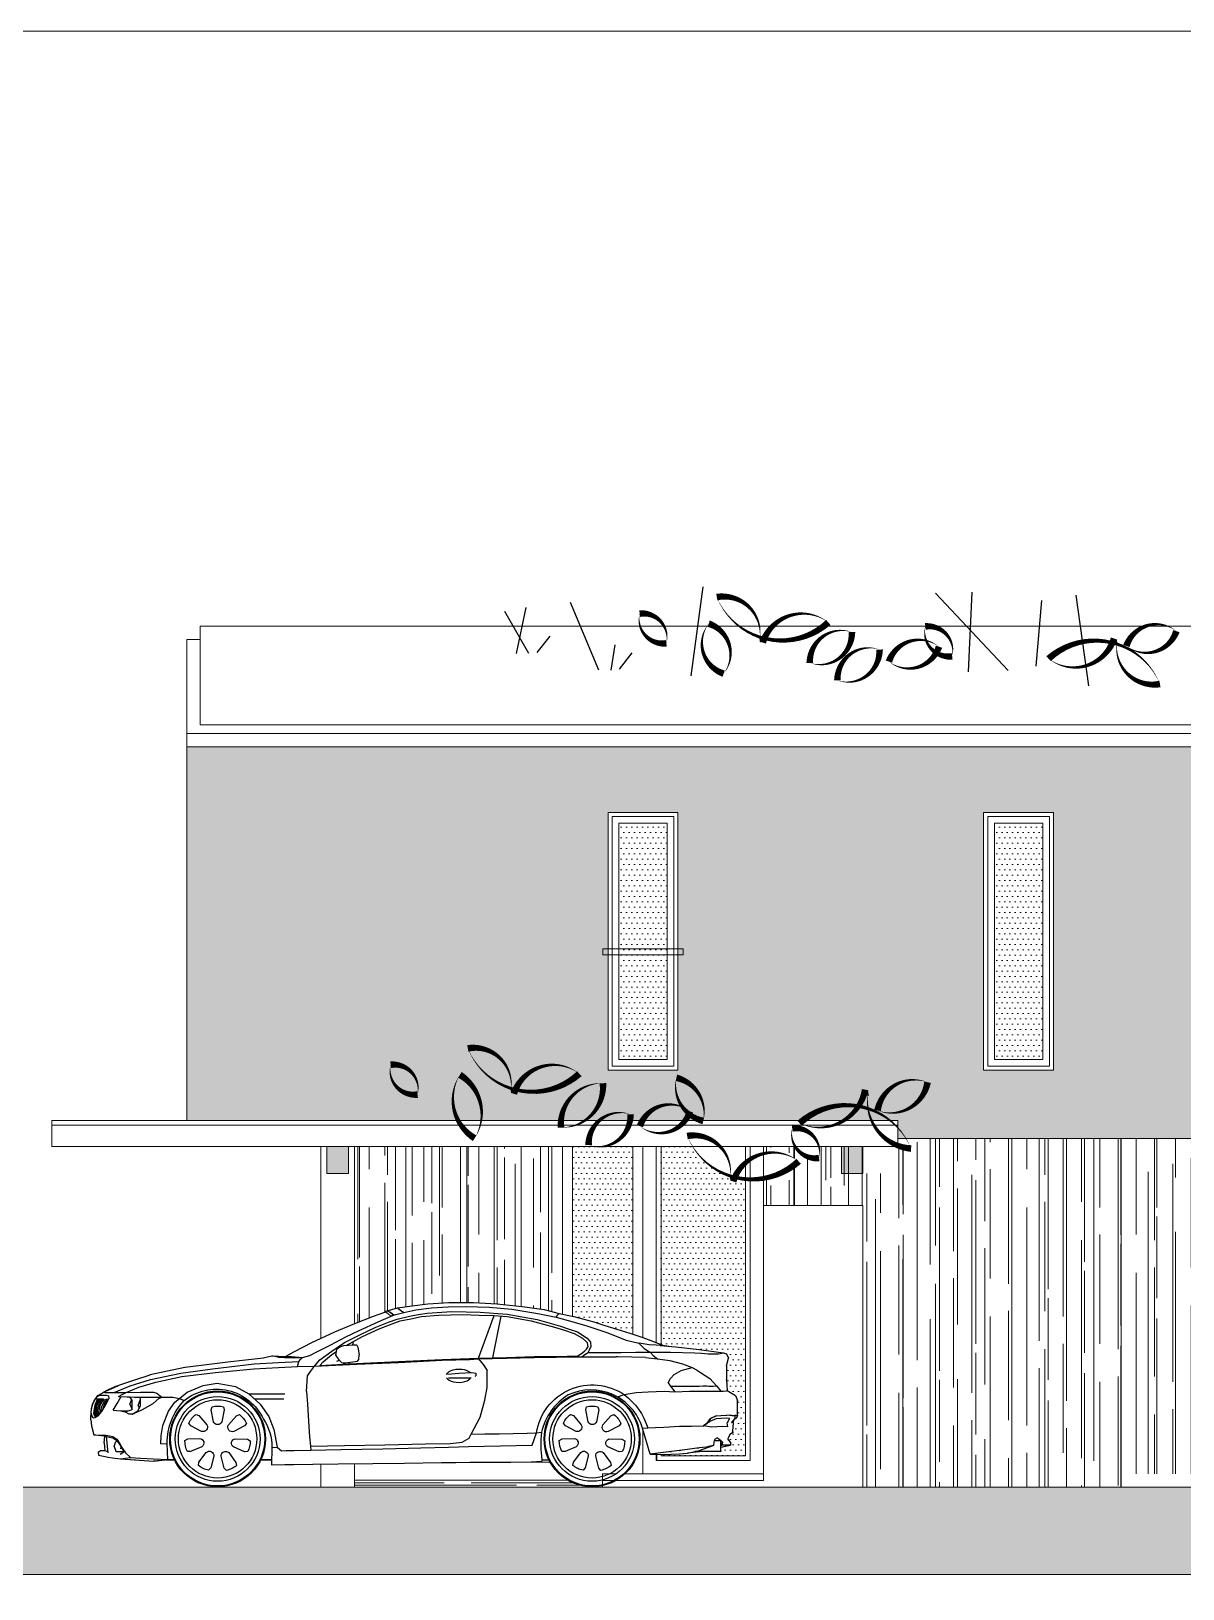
# Model space of a CAD drawing. Header units: metres. Extents: x -686 to 211, y -481 to 125.
# Drawn here: x -291.18 to -282.6, y -331.19 to -319.58 of the extents above; entities that cross this region are included whole.
import ezdxf

# ---------------------------------------------------------------- set-up
doc = ezdxf.new("R2010")
doc.units = ezdxf.units.M
doc.layers.add('FLOATINGWINDOWS', color=2, linetype='Continuous', plot=False)
for name, color, linetype in [('SRAFA', 251, 'Continuous'), ('SRAFY', 3, 'Continuous'), ('srafy sklo', 252, 'Continuous'), ('zariz.predmety', 203, 'Continuous'), ('ZDIVO', 1, 'Continuous')]:
    doc.layers.add(name, color=color, linetype=linetype)
pattern_1 = [(90, (0, 0), (-0.2032, 0.44704), [3.048, -0.4064, 1.016, -0.2032]), (90, (-0.1016, 0.27026), (-0.270256, -0.2032), [0.6096, -0.067056, 1.2192, -0.1524]), (90, (-0.17272, 0.1016), (-0.136144, 1.05664), [1.6256, -0.28448, 0.8128, -0.2032])]

msp = doc.modelspace()

# ---------------------------------------------------------------- hatches: boundary and pattern name
at = {"linetype": 'Continuous', "lineweight": 0}
h = msp.add_hatch(dxfattribs=at)
h.set_pattern_fill('DOTS', color=256, scale=0.025, style=0)
h.paths.add_polyline_path([(-286.8, -325.487), (-286.44, -325.487), (-286.44, -327.247), (-286.8, -327.247)])
h = msp.add_hatch(dxfattribs=at)
h.set_pattern_fill('DOTS', color=256, scale=0.025, style=0)
h.paths.add_polyline_path([(-284.001, -325.487), (-283.641, -325.487), (-283.641, -327.247), (-284.001, -327.247)])
h = msp.add_hatch(dxfattribs=at)
h.set_pattern_fill('DOTS', color=256, scale=0.025, style=0)
h.paths.add_polyline_path([(-286.696, -327.897), (-286.923, -327.897, -0.05788), (-286.977, -327.897), (-287.146, -327.897), (-287.146, -329.161), (-287.136, -329.163), (-286.986, -329.204), (-286.904, -329.23), (-286.816, -329.257), (-286.719, -329.289), (-286.696, -329.296)])
h = msp.add_hatch(dxfattribs=at)
h.set_pattern_fill('DOTS', color=256, scale=0.025, style=0)
h.paths.add_polyline_path([(-285.856, -328.139, -0.039278), (-285.936, -328.126, 0.02656), (-285.948, -328.157, 0.520567), (-285.971, -328.135, 0.017027), (-285.969, -328.116, -0.177152), (-286.25, -327.897), (-286.486, -327.897), (-286.486, -329.374), (-286.475, -329.378), (-286.475, -329.378), (-286.475, -329.378), (-286.475, -329.378), (-286.41, -329.387), (-286.377, -329.39), (-286.202, -329.41), (-286.02, -329.435), (-285.998, -329.443), (-285.983, -329.473), (-285.998, -329.531), (-285.998, -329.535), (-285.996, -329.535), (-285.996, -329.635), (-285.998, -329.635), (-285.998, -329.639), (-285.995, -329.676), (-285.994, -329.715), (-285.931, -329.752), (-285.916, -329.789), (-285.916, -329.902), (-285.925, -329.925), (-285.925, -329.925), (-285.938, -329.925), (-285.941, -329.929), (-285.947, -329.957), (-285.953, -330.016), (-285.95, -330.027), (-285.948, -330.027), (-285.946, -330.027), (-285.972, -330.042), (-285.987, -330.076), (-285.968, -330.101), (-285.969, -330.122), (-286.041, -330.137), (-286.041, -330.145), (-286.041, -330.158), (-286.041, -330.167), (-286.041, -330.17), (-286.041, -330.17), (-286.197, -330.17), (-286.201, -330.171), (-286.288, -330.181), (-286.289, -330.182), (-286.348, -330.188), (-286.468, -330.193), (-286.486, -330.192), (-286.486, -330.202), (-285.856, -330.202)])
at = {"layer": 'SRAFA', "linetype": 'Continuous', "lineweight": 0}
for points in [[(-288.816, -327.897), (-288.976, -327.897), (-288.976, -328.097), (-288.816, -328.097)], [(-284.981, -327.897), (-285.141, -327.897), (-285.141, -328.097), (-284.981, -328.097)], [(-296.732, -330.587), (-296.732, -331.087), (-267.318, -331.087), (-267.318, -330.437), (-293.521, -330.437), (-293.521, -330.587)]]:
    msp.add_hatch(color=256, dxfattribs=at).paths.add_polyline_path(points)
h = msp.add_hatch(dxfattribs=at)
h.set_pattern_fill('AR-RROOF,_O', color=256, scale=0.008, angle=90)
h.set_pattern_definition(pattern_1)
h.paths.add_polyline_path([(-287.221, -327.897), (-288.771, -327.897), (-288.771, -329.215), (-288.628, -329.16), (-288.546, -329.131), (-288.544, -329.13), (-288.544, -329.13), (-288.544, -329.13), (-288.544, -329.13), (-288.545, -329.131), (-288.545, -329.131), (-288.545, -329.131), (-288.544, -329.13), (-288.527, -329.122), (-288.527, -329.122), (-288.451, -329.1), (-288.34, -329.084), (-288.225, -329.068), (-288.067, -329.058), (-287.883, -329.058), (-287.71, -329.068), (-287.52, -329.089), (-287.356, -329.112), (-287.246, -329.14), (-287.221, -329.145)])
h = msp.add_hatch(dxfattribs=at)
h.set_pattern_fill('AR-RROOF,_O', color=256, scale=0.008, angle=90)
h.set_pattern_definition(pattern_1)
h.paths.add_polyline_path([(-283.021, -327.837), (-284.66, -327.837, -0.040684), (-284.622, -327.912, -0.072058), (-284.721, -327.89), (-284.721, -327.897), (-284.821, -327.897), (-284.821, -328.097), (-284.981, -328.097), (-284.981, -327.897), (-285.309, -327.897, -0.120258), (-285.308, -327.983, -0.294803), (-285.486, -327.897), (-285.721, -327.897), (-285.721, -327.949, -0.225339), (-285.46, -328.007, -0.142434), (-285.721, -328.134), (-285.721, -328.337), (-284.981, -328.337), (-284.981, -330.437), (-283.021, -330.437)])
h = msp.add_hatch(dxfattribs=at)
h.set_pattern_fill('AR-RROOF,_O', color=256, scale=0.008, angle=90)
h.set_pattern_definition(pattern_1)
h.paths.add_polyline_path([(-282.371, -327.837), (-283.021, -327.837), (-283.021, -330.337), (-282.371, -330.337)])
h = msp.add_hatch(dxfattribs=at)
h.set_pattern_fill('AR-RROOF,_O', color=256, scale=0.008)
h.set_pattern_definition([(0, (55.75114, 0), (0.44704, 0.2032), [3.048, -0.4064, 1.016, -0.2032]), (0, (56.0214, 0.1016), (-0.2032, 0.270256), [0.6096, -0.067056, 1.2192, -0.1524]), (0, (55.85274, 0.17272), (1.05664, 0.136144), [1.6256, -0.28448, 0.8128, -0.2032])])
h.paths.add_polyline_path([(-287.321, -330.231), (-287.375, -330.231), (-287.374, -330.242), (-287.454, -330.247), (-287.605, -330.249), (-287.794, -330.25), (-287.912, -330.25), (-288.016, -330.251), (-288.121, -330.252), (-288.399, -330.256), (-288.633, -330.259), (-288.771, -330.261), (-288.771, -330.437), (-286.921, -330.437), (-286.921, -330.424, -0.349779)])
at = {"layer": 'srafy sklo', "linetype": 'Continuous', "lineweight": 0}
h = msp.add_hatch(color=256, dxfattribs=at)
h.paths.add_polyline_path([(-284.721, -327.702), (-284.721, -327.837), (-274.521, -327.837), (-274.521, -324.917), (-290.021, -324.917), (-290.021, -327.702)])
h.paths.add_polyline_path([(-286.88, -325.407), (-286.36, -325.407), (-286.36, -327.327), (-286.88, -327.327)], flags=16)
h.paths.add_polyline_path([(-284.081, -325.407), (-283.561, -325.407), (-283.561, -327.327), (-284.081, -327.327)], flags=16)
h.paths.add_polyline_path([(-282.534, -325.407), (-282.014, -325.407), (-282.014, -327.327), (-282.534, -327.327)], flags=16)
h.paths.add_polyline_path([(-280.081, -325.407), (-279.561, -325.407), (-279.561, -327.327), (-280.081, -327.327)], flags=16)

# ---------------------------------------------------------------- linework, layer by layer
at = {"linetype": 'Continuous', "lineweight": 0}
for p, q in [((-279.857, -324.017), (-289.921, -324.017)), ((-289.921, -324.017), (-289.921, -324.754)), ((-289.921, -324.117), (-290.021, -324.117)), ((-290.021, -327.702), (-290.021, -324.117)), ((-289.921, -324.754), (-274.621, -324.754)), ((-274.521, -324.817), (-290.021, -324.817)), ((-274.521, -324.917), (-290.021, -324.917)), ((-291.027, -327.702), (-284.721, -327.702)), ((-291.027, -327.702), (-291.027, -327.897)), ((-291.027, -327.737), (-284.721, -327.737)), ((-285.721, -327.737), (-286.921, -327.737)), ((-284.721, -327.737), (-284.721, -327.897)), ((-291.027, -327.897), (-284.721, -327.897)), ((-289.021, -327.897), (-289.021, -329.327)), ((-288.771, -327.897), (-288.771, -329.215)), ((-285.721, -330.337), (-285.721, -327.897)), ((-280.821, -327.837), (-284.721, -327.837)), ((-289.021, -329.327), (-289.021, -327.997)), ((-285.721, -328.337), (-284.981, -328.337)), ((-285.721, -330.337), (-285.721, -328.337)), ((-284.981, -328.337), (-284.981, -330.437)), ((-289.021, -330.437), (-289.021, -330.263)), ((-289.021, -330.263), (-289.021, -330.437)), ((-288.771, -330.261), (-288.771, -330.437)), ((-286.821, -330.337), (-286.921, -330.337)), ((-286.921, -330.337), (-286.921, -330.387)), ((-285.721, -330.337), (-286.764, -330.337)), ((-285.721, -330.337), (-285.721, -330.387)), ((-285.721, -330.387), (-286.921, -330.387))]:
    msp.add_line(p, q, dxfattribs=at)
at = {"color": 7, "linetype": 'Continuous'}
for p, q in [((-288.225, -329.068), (-288.067, -329.058)), ((-288.067, -329.058), (-287.883, -329.058)), ((-287.883, -329.058), (-287.71, -329.068)), ((-288.769, -329.215), (-288.628, -329.16)), ((-288.628, -329.16), (-288.545, -329.131)), ((-288.594, -329.204), (-288.498, -329.16)), ((-288.545, -329.131), (-288.544, -329.13)), ((-288.543, -329.13), (-288.545, -329.131)), ((-288.544, -329.13), (-288.545, -329.131)), ((-288.527, -329.122), (-288.544, -329.13)), ((-288.536, -329.134), (-288.544, -329.13)), ((-288.522, -329.141), (-288.536, -329.134)), ((-288.527, -329.122), (-288.451, -329.1)), ((-288.527, -329.122), (-288.527, -329.122)), ((-288.527, -329.122), (-288.518, -329.127)), ((-288.518, -329.127), (-288.527, -329.122)), ((-288.524, -329.124), (-288.524, -329.124)), ((-288.499, -329.16), (-288.522, -329.141)), ((-288.518, -329.127), (-288.503, -329.134)), ((-288.503, -329.134), (-288.518, -329.127)), ((-288.503, -329.134), (-288.477, -329.153)), ((-288.477, -329.153), (-288.503, -329.134)), ((-288.477, -329.153), (-288.499, -329.16)), ((-288.498, -329.16), (-288.477, -329.153)), ((-288.498, -329.16), (-288.498, -329.16)), ((-288.477, -329.153), (-288.464, -329.149)), ((-288.472, -329.151), (-288.403, -329.133)), ((-288.462, -329.149), (-288.403, -329.133)), ((-288.453, -329.183), (-288.36, -329.16)), ((-288.451, -329.1), (-288.34, -329.084)), ((-288.451, -329.1), (-288.446, -329.104)), ((-288.446, -329.104), (-288.437, -329.11)), ((-288.437, -329.11), (-288.428, -329.117)), ((-288.431, -329.197), (-288.351, -329.181)), ((-288.428, -329.117), (-288.403, -329.133)), ((-288.403, -329.133), (-288.314, -329.115)), ((-288.403, -329.133), (-288.403, -329.133)), ((-288.36, -329.16), (-288.295, -329.149)), ((-288.351, -329.181), (-288.271, -329.164)), ((-288.34, -329.084), (-288.225, -329.068)), ((-288.314, -329.115), (-288.196, -329.099)), ((-288.295, -329.149), (-288.23, -329.138)), ((-288.271, -329.164), (-288.145, -329.153)), ((-288.23, -329.138), (-288.044, -329.127)), ((-288.196, -329.099), (-288.073, -329.091)), ((-288.145, -329.153), (-287.966, -329.149)), ((-288.073, -329.091), (-287.936, -329.089)), ((-288.044, -329.127), (-287.939, -329.129)), ((-287.966, -329.149), (-287.842, -329.153)), ((-287.939, -329.129), (-287.833, -329.131)), ((-287.936, -329.089), (-287.768, -329.094)), ((-287.842, -329.153), (-287.729, -329.156)), ((-287.833, -329.131), (-287.632, -329.145)), ((-287.768, -329.094), (-287.599, -329.11)), ((-287.729, -329.156), (-287.632, -329.164)), ((-287.71, -329.068), (-287.52, -329.089)), ((-287.632, -329.145), (-287.409, -329.186)), ((-287.632, -329.164), (-287.453, -329.197)), ((-287.599, -329.11), (-287.405, -329.142)), ((-287.52, -329.089), (-287.356, -329.112)), ((-287.405, -329.142), (-287.268, -329.168)), ((-287.356, -329.112), (-287.246, -329.14)), ((-287.268, -329.168), (-287.263, -329.16)), ((-287.268, -329.168), (-287.178, -329.194)), ((-287.263, -329.16), (-287.254, -329.151)), ((-287.254, -329.151), (-287.25, -329.145)), ((-287.25, -329.145), (-287.246, -329.14)), ((-287.246, -329.14), (-287.136, -329.163)), ((-287.136, -329.163), (-286.986, -329.204)), ((-289.089, -329.357), (-288.918, -329.278)), ((-288.918, -329.278), (-288.769, -329.215)), ((-288.836, -329.316), (-288.736, -329.268)), ((-288.736, -329.268), (-288.594, -329.204)), ((-288.725, -329.298), (-288.617, -329.246)), ((-288.71, -329.313), (-288.587, -329.255)), ((-288.617, -329.246), (-288.517, -329.205)), ((-288.587, -329.255), (-288.509, -329.226)), ((-288.517, -329.205), (-288.453, -329.183)), ((-288.509, -329.226), (-288.431, -329.197)), ((-287.453, -329.197), (-287.279, -329.242)), ((-287.409, -329.186), (-287.234, -329.235)), ((-287.279, -329.242), (-287.206, -329.266)), ((-287.234, -329.235), (-287.171, -329.257)), ((-287.206, -329.266), (-287.134, -329.29)), ((-287.178, -329.194), (-287.047, -329.231)), ((-287.171, -329.257), (-287.108, -329.279)), ((-287.134, -329.29), (-287.07, -329.324)), ((-287.108, -329.279), (-287.036, -329.324)), ((-287.047, -329.231), (-286.889, -329.284)), ((-286.986, -329.204), (-286.904, -329.23)), ((-286.904, -329.23), (-286.816, -329.257)), ((-286.889, -329.284), (-286.746, -329.341)), ((-286.816, -329.257), (-286.719, -329.289)), ((-286.719, -329.289), (-286.621, -329.32)), ((-289.219, -329.424), (-289.089, -329.357)), ((-289.052, -329.428), (-288.948, -329.376)), ((-288.948, -329.376), (-288.836, -329.316)), ((-288.94, -329.421), (-288.844, -329.357)), ((-288.91, -329.454), (-288.902, -329.408)), ((-288.902, -329.408), (-288.889, -329.397)), ((-288.889, -329.397), (-288.881, -329.39)), ((-288.881, -329.39), (-288.85, -329.38)), ((-288.85, -329.38), (-288.779, -329.375)), ((-288.844, -329.357), (-288.725, -329.298)), ((-288.833, -329.379), (-288.71, -329.313)), ((-288.833, -329.379), (-288.779, -329.35)), ((-288.784, -329.375), (-288.779, -329.35)), ((-288.779, -329.375), (-288.759, -329.375)), ((-288.759, -329.375), (-288.754, -329.377)), ((-288.754, -329.377), (-288.75, -329.382)), ((-288.75, -329.382), (-288.745, -329.393)), ((-288.745, -329.393), (-288.736, -329.45)), ((-287.07, -329.324), (-287.036, -329.357)), ((-287.056, -329.421), (-287.042, -329.406)), ((-287.042, -329.406), (-287.032, -329.391)), ((-287.036, -329.324), (-287.011, -329.354)), ((-287.036, -329.357), (-287.032, -329.391)), ((-287.03, -329.432), (-287.019, -329.413)), ((-287.019, -329.413), (-287.008, -329.389)), ((-287.011, -329.354), (-287.008, -329.389)), ((-286.746, -329.341), (-286.651, -329.363)), ((-286.651, -329.363), (-286.611, -329.403)), ((-286.651, -329.363), (-286.651, -329.363)), ((-286.65, -329.363), (-286.651, -329.363)), ((-286.574, -329.374), (-286.65, -329.363)), ((-286.65, -329.363), (-286.65, -329.363)), ((-286.621, -329.32), (-286.541, -329.35)), ((-286.611, -329.403), (-286.566, -329.429)), ((-286.523, -329.378), (-286.574, -329.374)), ((-286.541, -329.35), (-286.475, -329.378)), ((-286.492, -329.379), (-286.523, -329.378)), ((-286.475, -329.378), (-286.492, -329.379)), ((-286.492, -329.379), (-286.492, -329.379)), ((-286.492, -329.379), (-286.377, -329.39)), ((-286.475, -329.378), (-286.475, -329.378)), ((-286.475, -329.378), (-286.41, -329.387)), ((-286.475, -329.378), (-286.475, -329.378)), ((-286.377, -329.39), (-286.202, -329.41)), ((-286.202, -329.41), (-286.02, -329.435)), ((-290.034, -329.541), (-289.714, -329.501)), ((-289.829, -329.554), (-289.519, -329.517)), ((-289.714, -329.501), (-289.582, -329.486)), ((-289.582, -329.486), (-289.45, -329.471)), ((-289.519, -329.517), (-289.336, -329.507)), ((-289.451, -329.471), (-289.387, -329.457)), ((-289.387, -329.457), (-289.385, -329.457)), ((-289.385, -329.457), (-289.378, -329.458)), ((-289.378, -329.458), (-289.353, -329.463)), ((-289.378, -329.458), (-289.29, -329.463)), ((-289.353, -329.463), (-289.24, -329.462)), ((-289.353, -329.463), (-289.337, -329.466)), ((-289.337, -329.466), (-289.293, -329.469)), ((-289.336, -329.507), (-289.185, -329.499)), ((-289.293, -329.469), (-289.227, -329.472)), ((-289.286, -329.463), (-289.219, -329.424)), ((-289.24, -329.462), (-289.159, -329.47)), ((-289.227, -329.472), (-289.159, -329.47)), ((-289.196, -329.536), (-289.185, -329.499)), ((-289.185, -329.499), (-289.172, -329.485)), ((-289.172, -329.485), (-289.159, -329.47)), ((-289.159, -329.47), (-289.104, -329.454)), ((-289.159, -329.47), (-289.159, -329.47)), ((-289.159, -329.47), (-289.159, -329.47)), ((-289.104, -329.454), (-289.052, -329.428)), ((-289.069, -329.533), (-289.03, -329.487)), ((-289.069, -329.533), (-288.755, -329.52)), ((-289.03, -329.487), (-288.94, -329.421)), ((-289.03, -329.528), (-289.004, -329.502)), ((-289.03, -329.528), (-288.811, -329.517)), ((-289.004, -329.502), (-288.94, -329.447)), ((-288.94, -329.447), (-288.905, -329.424)), ((-288.91, -329.454), (-288.901, -329.468)), ((-288.903, -329.497), (-288.882, -329.49)), ((-288.901, -329.468), (-288.892, -329.478)), ((-288.892, -329.478), (-288.867, -329.507)), ((-288.867, -329.507), (-288.858, -329.508)), ((-288.858, -329.508), (-288.837, -329.508)), ((-288.837, -329.508), (-288.748, -329.497)), ((-288.811, -329.517), (-288.808, -329.505)), ((-288.811, -329.517), (-288.755, -329.514)), ((-288.755, -329.514), (-288.442, -329.499)), ((-288.755, -329.52), (-288.442, -329.506)), ((-288.748, -329.497), (-288.738, -329.484)), ((-288.738, -329.484), (-288.736, -329.45)), ((-288.442, -329.499), (-288.117, -329.484)), ((-288.442, -329.506), (-288.117, -329.49)), ((-288.117, -329.484), (-287.983, -329.479)), ((-288.117, -329.49), (-287.914, -329.483)), ((-288.117, -329.49), (-288.117, -329.49)), ((-287.983, -329.479), (-287.846, -329.474)), ((-287.914, -329.483), (-287.846, -329.48)), ((-287.846, -329.474), (-287.742, -329.471)), ((-287.846, -329.48), (-287.742, -329.477)), ((-287.846, -329.48), (-287.811, -329.521)), ((-287.811, -329.521), (-287.783, -329.565)), ((-287.742, -329.471), (-287.638, -329.469)), ((-287.742, -329.477), (-287.638, -329.475)), ((-287.742, -329.477), (-287.742, -329.477)), ((-287.638, -329.469), (-287.431, -329.463)), ((-287.638, -329.475), (-287.431, -329.47)), ((-287.638, -329.475), (-287.638, -329.475)), ((-287.431, -329.463), (-287.268, -329.461)), ((-287.431, -329.47), (-287.268, -329.467)), ((-287.431, -329.47), (-287.431, -329.47)), ((-287.268, -329.461), (-287.105, -329.458)), ((-287.268, -329.467), (-287.105, -329.464)), ((-287.105, -329.458), (-287.078, -329.439)), ((-287.105, -329.458), (-287.105, -329.458)), ((-287.105, -329.464), (-287.077, -329.464)), ((-287.078, -329.439), (-287.056, -329.421)), ((-287.077, -329.464), (-287.053, -329.448)), ((-287.077, -329.464), (-286.942, -329.464)), ((-287.053, -329.448), (-287.03, -329.432)), ((-287.03, -329.432), (-286.906, -329.431)), ((-286.942, -329.464), (-286.819, -329.464)), ((-286.906, -329.431), (-286.782, -329.431)), ((-286.806, -329.464), (-286.819, -329.464)), ((-286.703, -329.467), (-286.806, -329.464)), ((-286.782, -329.431), (-286.674, -329.43)), ((-286.601, -329.47), (-286.703, -329.467)), ((-286.674, -329.43), (-286.566, -329.429)), ((-286.601, -329.47), (-286.601, -329.47)), ((-286.601, -329.47), (-286.511, -329.48)), ((-286.566, -329.429), (-286.545, -329.454)), ((-286.566, -329.429), (-286.414, -329.429)), ((-286.545, -329.454), (-286.511, -329.48)), ((-286.511, -329.48), (-286.42, -329.491)), ((-286.42, -329.491), (-286.327, -329.517)), ((-286.414, -329.429), (-286.235, -329.435)), ((-286.327, -329.517), (-286.254, -329.543)), ((-286.235, -329.435), (-286.185, -329.438)), ((-286.185, -329.438), (-286.135, -329.442)), ((-286.135, -329.442), (-286.106, -329.442)), ((-286.106, -329.442), (-286.077, -329.442)), ((-286.077, -329.442), (-286.057, -329.441)), ((-286.057, -329.441), (-286.032, -329.438)), ((-286.032, -329.438), (-286.02, -329.435)), ((-286.02, -329.435), (-285.998, -329.443)), ((-285.998, -329.443), (-285.983, -329.473)), ((-285.998, -329.531), (-285.983, -329.473)), ((-290.52, -329.674), (-290.408, -329.636)), ((-290.444, -329.68), (-290.292, -329.633)), ((-290.408, -329.636), (-290.295, -329.598)), ((-290.295, -329.598), (-290.294, -329.597)), ((-290.294, -329.597), (-290.035, -329.542)), ((-290.292, -329.633), (-290.065, -329.585)), ((-290.252, -329.654), (-290.058, -329.612)), ((-290.065, -329.585), (-289.829, -329.554)), ((-290.058, -329.612), (-289.806, -329.581)), ((-290.035, -329.542), (-290.034, -329.541)), ((-289.806, -329.581), (-289.522, -329.554)), ((-289.522, -329.554), (-289.338, -329.544)), ((-289.338, -329.544), (-289.196, -329.536)), ((-289.196, -329.536), (-289.069, -329.533)), ((-289.129, -329.722), (-289.121, -329.607)), ((-289.121, -329.607), (-289.099, -329.573)), ((-289.099, -329.573), (-289.069, -329.533)), ((-289.069, -329.533), (-289.069, -329.533)), ((-289.069, -329.533), (-289.069, -329.533)), ((-288.085, -329.595), (-288.078, -329.586)), ((-288.084, -329.62), (-288.077, -329.629)), ((-288.078, -329.586), (-288.064, -329.574)), ((-288.077, -329.629), (-288.066, -329.638)), ((-288.076, -329.594), (-287.992, -329.587)), ((-288.07, -329.621), (-287.991, -329.622)), ((-288.066, -329.638), (-288.051, -329.645)), ((-288.064, -329.574), (-288.05, -329.567)), ((-288.051, -329.645), (-288.033, -329.651)), ((-288.05, -329.567), (-288.035, -329.562)), ((-288.035, -329.562), (-288.015, -329.557)), ((-288.015, -329.557), (-287.993, -329.555)), ((-287.993, -329.555), (-287.971, -329.556)), ((-287.992, -329.587), (-287.897, -329.581)), ((-287.991, -329.622), (-287.911, -329.62)), ((-287.971, -329.556), (-287.952, -329.559)), ((-287.952, -329.559), (-287.939, -329.563)), ((-287.949, -329.649), (-287.931, -329.642)), ((-287.939, -329.563), (-287.923, -329.57)), ((-287.931, -329.642), (-287.911, -329.629)), ((-287.923, -329.57), (-287.906, -329.581)), ((-287.911, -329.629), (-287.902, -329.618)), ((-287.906, -329.581), (-287.906, -329.582)), ((-287.897, -329.581), (-287.867, -329.587)), ((-287.871, -329.609), (-287.866, -329.607)), ((-287.867, -329.587), (-287.867, -329.589)), ((-287.867, -329.588), (-287.867, -329.588)), ((-287.867, -329.588), (-287.866, -329.598)), ((-287.866, -329.598), (-287.866, -329.606)), ((-287.866, -329.607), (-287.866, -329.606)), ((-287.783, -329.692), (-287.783, -329.565)), ((-286.432, -329.659), (-286.414, -329.626)), ((-286.414, -329.626), (-286.388, -329.596)), ((-286.388, -329.596), (-286.336, -329.566)), ((-286.336, -329.566), (-286.254, -329.543)), ((-286.254, -329.543), (-286.222, -329.562)), ((-286.222, -329.562), (-286.191, -329.58)), ((-286.191, -329.58), (-286.157, -329.604)), ((-286.157, -329.604), (-286.122, -329.627)), ((-286.122, -329.627), (-286.097, -329.654)), ((-285.998, -329.535), (-285.998, -329.531)), ((-285.996, -329.535), (-285.998, -329.535)), ((-285.998, -329.639), (-285.998, -329.635)), ((-285.996, -329.635), (-285.998, -329.635)), ((-285.998, -329.639), (-285.995, -329.676)), ((-285.996, -329.635), (-285.996, -329.535)), ((-290.702, -329.777), (-290.686, -329.759)), ((-290.7, -329.775), (-290.683, -329.753)), ((-290.686, -329.759), (-290.668, -329.751)), ((-290.683, -329.753), (-290.656, -329.737)), ((-290.668, -329.751), (-290.655, -329.749)), ((-290.656, -329.737), (-290.641, -329.728)), ((-290.655, -329.749), (-290.636, -329.75)), ((-290.641, -329.728), (-290.52, -329.674)), ((-290.641, -329.728), (-290.631, -329.729)), ((-290.636, -329.75), (-290.622, -329.751)), ((-290.631, -329.729), (-290.615, -329.73)), ((-290.627, -329.719), (-290.624, -329.718)), ((-290.627, -329.719), (-290.627, -329.719)), ((-290.627, -329.719), (-290.626, -329.721)), ((-290.626, -329.721), (-290.623, -329.719)), ((-290.626, -329.721), (-290.626, -329.721)), ((-290.624, -329.718), (-290.614, -329.713)), ((-290.623, -329.719), (-290.613, -329.715)), ((-290.622, -329.751), (-290.605, -329.754)), ((-290.615, -329.73), (-290.594, -329.731)), ((-290.614, -329.713), (-290.599, -329.706)), ((-290.613, -329.715), (-290.598, -329.708)), ((-290.605, -329.754), (-290.603, -329.777)), ((-290.599, -329.706), (-290.581, -329.699)), ((-290.598, -329.708), (-290.58, -329.7)), ((-290.594, -329.731), (-290.563, -329.731)), ((-290.581, -329.699), (-290.564, -329.691)), ((-290.58, -329.7), (-290.563, -329.693)), ((-290.564, -329.691), (-290.549, -329.684)), ((-290.563, -329.731), (-290.444, -329.68)), ((-290.563, -329.693), (-290.548, -329.686)), ((-290.563, -329.731), (-290.473, -329.729)), ((-290.549, -329.684), (-290.539, -329.68)), ((-290.548, -329.686), (-290.538, -329.682)), ((-290.54, -329.812), (-290.511, -329.76)), ((-290.539, -329.68), (-290.535, -329.678)), ((-290.538, -329.682), (-290.534, -329.68)), ((-290.535, -329.678), (-290.535, -329.678)), ((-290.535, -329.678), (-290.535, -329.68)), ((-290.535, -329.68), (-290.534, -329.68)), ((-290.531, -329.76), (-290.502, -329.744)), ((-290.531, -329.76), (-290.53, -329.759)), ((-290.531, -329.76), (-290.408, -329.764)), ((-290.502, -329.744), (-290.473, -329.729)), ((-290.475, -329.73), (-290.473, -329.729)), ((-290.473, -329.729), (-290.379, -329.691)), ((-290.473, -329.729), (-290.366, -329.728)), ((-290.379, -329.691), (-290.252, -329.654)), ((-290.366, -329.728), (-290.269, -329.728)), ((-290.269, -329.728), (-290.243, -329.735)), ((-290.243, -329.735), (-290.207, -329.764)), ((-290.075, -329.774), (-290.018, -329.727)), ((-290.018, -329.727), (-289.899, -329.677)), ((-289.899, -329.677), (-289.794, -329.661)), ((-289.794, -329.661), (-289.657, -329.685)), ((-289.657, -329.685), (-289.558, -329.74)), ((-289.558, -329.74), (-289.473, -329.816)), ((-289.129, -329.722), (-289.121, -329.818)), ((-288.033, -329.651), (-288.012, -329.654)), ((-288.012, -329.654), (-287.99, -329.655)), ((-287.99, -329.655), (-287.968, -329.653)), ((-287.968, -329.653), (-287.949, -329.649)), ((-287.798, -329.788), (-287.783, -329.692)), ((-286.811, -329.762), (-286.761, -329.745)), ((-286.761, -329.745), (-286.671, -329.729)), ((-286.671, -329.729), (-286.582, -329.724)), ((-286.582, -329.724), (-286.462, -329.719)), ((-286.462, -329.719), (-286.382, -329.724)), ((-286.432, -329.659), (-286.414, -329.683)), ((-286.414, -329.683), (-286.287, -329.682)), ((-286.414, -329.683), (-286.382, -329.724)), ((-286.382, -329.724), (-286.274, -329.719)), ((-286.287, -329.682), (-286.201, -329.682)), ((-286.274, -329.719), (-286.198, -329.72)), ((-286.201, -329.682), (-286.171, -329.681)), ((-286.198, -329.72), (-286.164, -329.719)), ((-286.171, -329.681), (-286.145, -329.681)), ((-286.164, -329.719), (-286.136, -329.719)), ((-286.145, -329.681), (-286.129, -329.682)), ((-286.136, -329.719), (-286.115, -329.719)), ((-286.129, -329.682), (-286.096, -329.682)), ((-286.115, -329.719), (-286.074, -329.719)), ((-286.097, -329.654), (-286.073, -329.68)), ((-286.096, -329.682), (-286.073, -329.68)), ((-286.074, -329.719), (-286.04, -329.719)), ((-286.073, -329.68), (-286.04, -329.719)), ((-286.04, -329.719), (-286.031, -329.719)), ((-286.031, -329.719), (-286.022, -329.719)), ((-286.022, -329.719), (-285.998, -329.717)), ((-285.998, -329.717), (-285.994, -329.715)), ((-285.995, -329.676), (-285.994, -329.715)), ((-285.994, -329.715), (-285.931, -329.752)), ((-285.931, -329.752), (-285.916, -329.789)), ((-290.734, -329.884), (-290.73, -329.851)), ((-290.734, -329.884), (-290.73, -329.851)), ((-290.73, -329.851), (-290.723, -329.82)), ((-290.73, -329.851), (-290.729, -329.848)), ((-290.729, -329.848), (-290.722, -329.818)), ((-290.723, -329.82), (-290.71, -329.792)), ((-290.722, -329.818), (-290.709, -329.79)), ((-290.714, -329.886), (-290.709, -329.852)), ((-290.71, -329.792), (-290.702, -329.777)), ((-290.71, -329.886), (-290.708, -329.852)), ((-290.709, -329.79), (-290.702, -329.777)), ((-290.709, -329.852), (-290.703, -329.821)), ((-290.709, -329.886), (-290.707, -329.852)), ((-290.708, -329.852), (-290.701, -329.821)), ((-290.708, -329.886), (-290.705, -329.852)), ((-290.707, -329.852), (-290.7, -329.821)), ((-290.707, -329.887), (-290.704, -329.852)), ((-290.705, -329.852), (-290.699, -329.821)), ((-290.704, -329.852), (-290.697, -329.821)), ((-290.703, -329.821), (-290.692, -329.792)), ((-290.702, -329.777), (-290.7, -329.775)), ((-290.702, -329.887), (-290.699, -329.852)), ((-290.701, -329.821), (-290.69, -329.792)), ((-290.7, -329.821), (-290.687, -329.792)), ((-290.699, -329.821), (-290.685, -329.792)), ((-290.699, -329.852), (-290.692, -329.821)), ((-290.697, -329.821), (-290.682, -329.792)), ((-290.697, -329.887), (-290.694, -329.852)), ((-290.696, -329.777), (-290.69, -329.777)), ((-290.694, -329.852), (-290.686, -329.821)), ((-290.692, -329.792), (-290.679, -329.777)), ((-290.692, -329.821), (-290.677, -329.792)), ((-290.69, -329.777), (-290.676, -329.777)), ((-290.69, -329.792), (-290.677, -329.777)), ((-290.688, -329.887), (-290.683, -329.852)), ((-290.687, -329.792), (-290.673, -329.777)), ((-290.686, -329.821), (-290.669, -329.792)), ((-290.685, -329.792), (-290.671, -329.777)), ((-290.683, -329.852), (-290.675, -329.821)), ((-290.682, -329.792), (-290.664, -329.777)), ((-290.681, -329.903), (-290.654, -329.872)), ((-290.68, -329.899), (-290.653, -329.869)), ((-290.679, -329.886), (-290.671, -329.851)), ((-290.677, -329.792), (-290.659, -329.777)), ((-290.676, -329.777), (-290.652, -329.777)), ((-290.675, -329.821), (-290.658, -329.792)), ((-290.671, -329.851), (-290.663, -329.82)), ((-290.669, -329.792), (-290.651, -329.777)), ((-290.666, -329.883), (-290.659, -329.852)), ((-290.663, -329.82), (-290.647, -329.792)), ((-290.659, -329.852), (-290.65, -329.821)), ((-290.658, -329.792), (-290.643, -329.777)), ((-290.654, -329.872), (-290.627, -329.824)), ((-290.653, -329.869), (-290.627, -329.821)), ((-290.652, -329.777), (-290.643, -329.777)), ((-290.65, -329.821), (-290.635, -329.792)), ((-290.647, -329.792), (-290.634, -329.777)), ((-290.645, -329.854), (-290.637, -329.821)), ((-290.637, -329.821), (-290.623, -329.792)), ((-290.635, -329.792), (-290.619, -329.777)), ((-290.627, -329.824), (-290.603, -329.777)), ((-290.627, -329.821), (-290.607, -329.777)), ((-290.623, -329.792), (-290.607, -329.777)), ((-290.57, -329.863), (-290.54, -329.812)), ((-290.57, -329.863), (-290.514, -329.867)), ((-290.514, -329.867), (-290.46, -329.867)), ((-290.514, -329.867), (-290.48, -329.874)), ((-290.48, -329.874), (-290.428, -329.857)), ((-290.48, -329.874), (-290.454, -329.89)), ((-290.465, -329.762), (-290.448, -329.763)), ((-290.449, -329.763), (-290.428, -329.793)), ((-290.445, -329.816), (-290.432, -329.787)), ((-290.445, -329.816), (-290.428, -329.856)), ((-290.428, -329.798), (-290.428, -329.793)), ((-290.428, -329.816), (-290.428, -329.798)), ((-290.428, -329.839), (-290.428, -329.816)), ((-290.428, -329.834), (-290.428, -329.816)), ((-290.428, -329.848), (-290.428, -329.839)), ((-290.428, -329.857), (-290.428, -329.848)), ((-290.428, -329.856), (-290.428, -329.848)), ((-290.428, -329.892), (-290.385, -329.868)), ((-290.428, -329.892), (-290.389, -329.875)), ((-290.408, -329.764), (-290.319, -329.764)), ((-290.389, -329.875), (-290.365, -329.828)), ((-290.389, -329.875), (-290.35, -329.857)), ((-290.389, -329.875), (-290.389, -329.875)), ((-290.387, -329.764), (-290.365, -329.768)), ((-290.382, -329.828), (-290.365, -329.781)), ((-290.382, -329.828), (-290.375, -329.847)), ((-290.365, -329.78), (-290.365, -329.768)), ((-290.365, -329.801), (-290.365, -329.78)), ((-290.365, -329.828), (-290.365, -329.801)), ((-290.35, -329.857), (-290.272, -329.812)), ((-290.319, -329.764), (-290.207, -329.764)), ((-290.272, -329.812), (-290.228, -329.775)), ((-290.228, -329.775), (-290.207, -329.764)), ((-290.207, -329.764), (-290.124, -329.766)), ((-290.199, -329.976), (-290.157, -329.869)), ((-290.157, -329.869), (-290.11, -329.803)), ((-290.124, -329.766), (-290.075, -329.774)), ((-290.11, -329.803), (-290.075, -329.774)), ((-290.075, -329.774), (-290.041, -329.79)), ((-289.473, -329.816), (-289.41, -329.908)), ((-289.121, -329.818), (-289.114, -329.945)), ((-287.835, -329.915), (-287.798, -329.788)), ((-285.916, -329.902), (-285.916, -329.789)), ((-290.736, -329.916), (-290.734, -329.884)), ((-290.736, -329.934), (-290.736, -329.916)), ((-290.736, -329.934), (-290.73, -329.979)), ((-290.734, -329.884), (-290.734, -329.884)), ((-290.734, -329.884), (-290.732, -329.902)), ((-290.732, -329.902), (-290.723, -329.914)), ((-290.73, -329.979), (-290.713, -330.045)), ((-290.723, -329.914), (-290.716, -329.919)), ((-290.716, -329.919), (-290.703, -329.917)), ((-290.714, -329.886), (-290.713, -329.898)), ((-290.71, -329.886), (-290.709, -329.905)), ((-290.709, -329.886), (-290.708, -329.907)), ((-290.708, -329.886), (-290.706, -329.908)), ((-290.707, -329.887), (-290.703, -329.908)), ((-290.703, -329.912), (-290.679, -329.898)), ((-290.703, -329.917), (-290.681, -329.903)), ((-290.702, -329.887), (-290.699, -329.908)), ((-290.697, -329.887), (-290.696, -329.908)), ((-290.688, -329.887), (-290.688, -329.903)), ((-290.679, -329.899), (-290.679, -329.886)), ((-290.454, -329.89), (-290.424, -329.89)), ((-290.454, -329.89), (-290.428, -329.892)), ((-290.212, -330.05), (-290.199, -329.976)), ((-289.41, -329.908), (-289.371, -330.005)), ((-289.114, -329.945), (-289.106, -330.061)), ((-287.902, -330.041), (-287.835, -329.915)), ((-286.625, -329.995), (-286.585, -329.993)), ((-286.585, -329.993), (-286.526, -329.991)), ((-286.526, -329.991), (-286.466, -329.988)), ((-286.466, -329.988), (-286.347, -329.982)), ((-286.406, -329.985), (-286.406, -329.985)), ((-286.347, -329.982), (-286.258, -329.98)), ((-286.347, -329.982), (-286.347, -329.982)), ((-286.258, -329.98), (-286.169, -329.978)), ((-286.117, -329.945), (-286.169, -329.978)), ((-286.143, -329.959), (-286.169, -329.978)), ((-286.169, -329.978), (-286.143, -329.959)), ((-286.106, -329.988), (-286.169, -329.978)), ((-286.117, -329.923), (-286.143, -329.959)), ((-286.143, -329.959), (-286.117, -329.923)), ((-286.076, -329.904), (-286.117, -329.923)), ((-286.117, -329.923), (-286.076, -329.904)), ((-286.076, -329.926), (-286.117, -329.945)), ((-286.07, -329.986), (-286.106, -329.988)), ((-286.076, -329.904), (-286.04, -329.902)), ((-286.04, -329.924), (-286.076, -329.926)), ((-286.025, -329.984), (-286.07, -329.986)), ((-286.04, -329.902), (-285.995, -329.9)), ((-286.04, -329.902), (-286.04, -329.902)), ((-285.995, -329.922), (-286.04, -329.924)), ((-285.987, -329.985), (-286.025, -329.984)), ((-285.976, -329.901), (-285.995, -329.9)), ((-285.995, -329.9), (-285.995, -329.9)), ((-285.995, -329.9), (-285.995, -329.9)), ((-285.976, -329.923), (-285.995, -329.922)), ((-285.976, -329.923), (-285.993, -329.955)), ((-285.987, -329.985), (-285.993, -329.955)), ((-285.957, -329.901), (-285.976, -329.901)), ((-285.936, -329.923), (-285.962, -329.955)), ((-285.957, -329.901), (-285.947, -329.901)), ((-285.947, -329.958), (-285.953, -330.016)), ((-285.947, -329.901), (-285.936, -329.901)), ((-285.947, -329.957), (-285.941, -329.929)), ((-285.947, -329.958), (-285.947, -329.957)), ((-285.938, -329.925), (-285.925, -329.925)), ((-285.928, -329.902), (-285.936, -329.901)), ((-285.936, -329.901), (-285.936, -329.923)), ((-285.936, -329.901), (-285.936, -329.901)), ((-285.936, -329.923), (-285.928, -329.923)), ((-285.92, -329.903), (-285.928, -329.902)), ((-285.925, -329.925), (-285.928, -329.923)), ((-285.928, -329.923), (-285.925, -329.925)), ((-285.916, -329.902), (-285.925, -329.925)), ((-285.92, -329.903), (-285.916, -329.902)), ((-285.92, -329.903), (-285.92, -329.903)), ((-290.713, -330.045), (-290.699, -330.046)), ((-290.713, -330.045), (-290.711, -330.045)), ((-290.713, -330.045), (-290.706, -330.045)), ((-290.706, -330.045), (-290.699, -330.046)), ((-290.699, -330.046), (-290.639, -330.053)), ((-290.699, -330.046), (-290.672, -330.047)), ((-290.672, -330.047), (-290.622, -330.056)), ((-290.672, -330.047), (-290.66, -330.047)), ((-290.66, -330.047), (-290.647, -330.047)), ((-290.647, -330.047), (-290.622, -330.047)), ((-290.636, -330.105), (-290.634, -330.082)), ((-290.636, -330.105), (-290.634, -330.137)), ((-290.634, -330.082), (-290.632, -330.054)), ((-290.622, -330.057), (-290.622, -330.047)), ((-290.622, -330.047), (-290.572, -330.058)), ((-290.622, -330.057), (-290.61, -330.18)), ((-290.622, -330.057), (-290.572, -330.067)), ((-290.572, -330.058), (-290.543, -330.079)), ((-290.572, -330.067), (-290.543, -330.087)), ((-290.561, -330.132), (-290.551, -330.104)), ((-290.552, -330.107), (-290.551, -330.101)), ((-290.551, -330.101), (-290.544, -330.093)), ((-290.544, -330.093), (-290.539, -330.093)), ((-290.543, -330.079), (-290.52, -330.113)), ((-290.543, -330.087), (-290.52, -330.12)), ((-290.214, -330.112), (-290.212, -330.05)), ((-289.371, -330.005), (-289.347, -330.137)), ((-289.106, -330.061), (-289.099, -330.131)), ((-288.057, -330.111), (-287.968, -330.101)), ((-287.968, -330.101), (-287.915, -330.071)), ((-287.915, -330.071), (-287.902, -330.041)), ((-287.902, -330.041), (-287.798, -330.039)), ((-287.798, -330.039), (-287.693, -330.038)), ((-287.693, -330.038), (-287.484, -330.034)), ((-287.484, -330.034), (-287.414, -330.031)), ((-287.447, -330.122), (-287.414, -330.031)), ((-287.414, -330.031), (-287.377, -330.027)), ((-286.092, -330.101), (-286.095, -330.124)), ((-286.088, -330.081), (-286.092, -330.101)), ((-286.041, -330.09), (-286.089, -330.09)), ((-286.066, -330.069), (-286.088, -330.081)), ((-286.056, -330.078), (-286.066, -330.069)), ((-286.041, -330.09), (-286.056, -330.078)), ((-286.028, -330.1), (-286.041, -330.09)), ((-286.041, -330.092), (-286.041, -330.09)), ((-286.041, -330.09), (-286.041, -330.09)), ((-286.041, -330.09), (-286.041, -330.09)), ((-286.041, -330.092), (-286.041, -330.093)), ((-286.041, -330.102), (-286.041, -330.093)), ((-286.041, -330.093), (-286.041, -330.093)), ((-286.041, -330.095), (-286.041, -330.093)), ((-286.041, -330.095), (-286.041, -330.093)), ((-286.041, -330.095), (-286.041, -330.102)), ((-286.041, -330.115), (-286.041, -330.102)), ((-286.041, -330.102), (-286.041, -330.102)), ((-286.041, -330.103), (-286.041, -330.102)), ((-286.041, -330.103), (-286.041, -330.102)), ((-286.041, -330.103), (-286.041, -330.115)), ((-286.028, -330.1), (-286.032, -330.122)), ((-285.972, -330.042), (-285.987, -330.076)), ((-285.968, -330.101), (-285.987, -330.076)), ((-285.946, -330.027), (-285.972, -330.042)), ((-285.968, -330.101), (-285.969, -330.122)), ((-285.95, -330.027), (-285.953, -330.016)), ((-285.948, -330.027), (-285.95, -330.027)), ((-285.946, -330.027), (-285.948, -330.027)), ((-290.682, -330.174), (-290.663, -330.163)), ((-290.682, -330.174), (-290.679, -330.198)), ((-290.679, -330.198), (-290.666, -330.2)), ((-290.666, -330.2), (-290.666, -330.2)), ((-290.666, -330.2), (-290.641, -330.205)), ((-290.663, -330.163), (-290.632, -330.163)), ((-290.641, -330.205), (-290.607, -330.212)), ((-290.634, -330.137), (-290.632, -330.163)), ((-290.632, -330.163), (-290.619, -330.168)), ((-290.619, -330.168), (-290.612, -330.17)), ((-290.61, -330.18), (-290.61, -330.18)), ((-290.607, -330.212), (-290.575, -330.218)), ((-290.607, -330.212), (-290.607, -330.212)), ((-290.575, -330.218), (-290.514, -330.224)), ((-290.561, -330.132), (-290.551, -330.16)), ((-290.552, -330.157), (-290.551, -330.164)), ((-290.551, -330.164), (-290.544, -330.171)), ((-290.544, -330.171), (-290.537, -330.171)), ((-290.537, -330.171), (-290.5, -330.171)), ((-290.52, -330.113), (-290.504, -330.139)), ((-290.52, -330.12), (-290.504, -330.145)), ((-290.517, -330.191), (-290.491, -330.173)), ((-290.514, -330.224), (-290.441, -330.215)), ((-290.514, -330.224), (-290.27, -330.241)), ((-290.514, -330.224), (-290.403, -330.231)), ((-290.513, -330.15), (-290.509, -330.137)), ((-290.504, -330.139), (-290.478, -330.179)), ((-290.504, -330.145), (-290.491, -330.173)), ((-290.478, -330.179), (-290.441, -330.215)), ((-290.441, -330.215), (-290.403, -330.217)), ((-290.403, -330.217), (-290.365, -330.219)), ((-290.365, -330.219), (-290.27, -330.224)), ((-290.27, -330.224), (-290.162, -330.229)), ((-290.214, -330.112), (-290.168, -330.11)), ((-289.387, -330.139), (-289.347, -330.137)), ((-289.347, -330.137), (-289.314, -330.164)), ((-289.314, -330.164), (-289.28, -330.163)), ((-289.28, -330.163), (-289.221, -330.162)), ((-289.221, -330.162), (-289.095, -330.159)), ((-289.099, -330.131), (-288.844, -330.125)), ((-289.099, -330.131), (-289.095, -330.159)), ((-289.095, -330.159), (-288.873, -330.155)), ((-288.873, -330.155), (-288.559, -330.149)), ((-288.844, -330.125), (-288.544, -330.119)), ((-288.559, -330.149), (-288.276, -330.142)), ((-288.544, -330.119), (-288.241, -330.112)), ((-288.276, -330.142), (-288.071, -330.137)), ((-288.241, -330.112), (-288.057, -330.111)), ((-288.071, -330.137), (-287.995, -330.135)), ((-287.995, -330.135), (-287.92, -330.132)), ((-287.92, -330.132), (-287.802, -330.129)), ((-287.802, -330.129), (-287.683, -330.127)), ((-287.683, -330.127), (-287.566, -330.124)), ((-287.566, -330.124), (-287.447, -330.122)), ((-286.527, -330.184), (-286.567, -330.19)), ((-286.567, -330.19), (-286.468, -330.193)), ((-286.468, -330.177), (-286.527, -330.184)), ((-286.527, -330.184), (-286.517, -330.183)), ((-286.518, -330.231), (-286.518, -330.191)), ((-286.408, -330.17), (-286.468, -330.177)), ((-286.468, -330.193), (-286.348, -330.188)), ((-286.419, -330.171), (-286.408, -330.17)), ((-286.348, -330.162), (-286.408, -330.17)), ((-286.289, -330.156), (-286.348, -330.162)), ((-286.348, -330.162), (-286.338, -330.161)), ((-286.348, -330.188), (-286.289, -330.182)), ((-286.201, -330.143), (-286.289, -330.156)), ((-286.289, -330.182), (-286.201, -330.163)), ((-286.288, -330.181), (-286.201, -330.171)), ((-286.041, -330.17), (-286.235, -330.17)), ((-286.213, -330.145), (-286.201, -330.143)), ((-286.201, -330.163), (-286.096, -330.124)), ((-286.148, -330.137), (-286.201, -330.143)), ((-286.201, -330.171), (-286.197, -330.17)), ((-286.201, -330.171), (-286.197, -330.17)), ((-286.201, -330.171), (-286.197, -330.17)), ((-286.132, -330.133), (-286.148, -330.137)), ((-286.148, -330.137), (-286.147, -330.137)), ((-286.095, -330.124), (-286.132, -330.133)), ((-286.041, -330.13), (-286.041, -330.115)), ((-286.041, -330.115), (-286.041, -330.115)), ((-286.041, -330.115), (-286.041, -330.13)), ((-286.041, -330.115), (-286.041, -330.115)), ((-286.041, -330.115), (-286.041, -330.115)), ((-286.041, -330.137), (-285.969, -330.122)), ((-286.041, -330.124), (-286.032, -330.122)), ((-286.041, -330.137), (-285.976, -330.123)), ((-286.041, -330.145), (-286.041, -330.13)), ((-286.041, -330.158), (-286.041, -330.145)), ((-286.041, -330.145), (-286.041, -330.145)), ((-286.041, -330.157), (-286.041, -330.158)), ((-286.041, -330.167), (-286.041, -330.158)), ((-286.041, -330.165), (-286.041, -330.167)), ((-286.041, -330.168), (-286.041, -330.167)), ((-286.041, -330.168), (-286.041, -330.17)), ((-286.041, -330.17), (-286.041, -330.17)), ((-286.041, -330.17), (-286.041, -330.17)), ((-286.013, -330.122), (-286.032, -330.122)), ((-286.013, -330.122), (-286.013, -330.122)), ((-286, -330.122), (-286.013, -330.122)), ((-285.989, -330.122), (-286, -330.122)), ((-285.989, -330.122), (-285.989, -330.122)), ((-285.976, -330.123), (-285.989, -330.122)), ((-285.989, -330.122), (-285.989, -330.122)), ((-285.977, -330.123), (-285.977, -330.123)), ((-285.969, -330.122), (-285.976, -330.123)), ((-285.976, -330.123), (-285.976, -330.123)), ((-290.27, -330.241), (-290.162, -330.229)), ((-290.27, -330.24), (-290.162, -330.229)), ((-290.178, -330.231), (-290.111, -330.231)), ((-290.111, -330.231), (-290.178, -330.231)), ((-289.47, -330.231), (-289.388, -330.231)), ((-289.388, -330.231), (-289.47, -330.231)), ((-289.389, -330.27), (-289.291, -330.268)), ((-289.291, -330.268), (-289.224, -330.268)), ((-289.224, -330.268), (-289.082, -330.264)), ((-289.082, -330.264), (-288.893, -330.263)), ((-288.893, -330.263), (-288.633, -330.259)), ((-288.633, -330.259), (-288.399, -330.256)), ((-288.399, -330.256), (-288.121, -330.252)), ((-288.121, -330.252), (-288.016, -330.251)), ((-288.016, -330.251), (-287.912, -330.25)), ((-287.912, -330.25), (-287.794, -330.25)), ((-287.794, -330.25), (-287.605, -330.249)), ((-287.605, -330.249), (-287.454, -330.247)), ((-287.454, -330.247), (-287.374, -330.242)), ((-287.375, -330.231), (-287.321, -330.231))]:
    msp.add_line(p, q, dxfattribs=at)
for p, q in [((-287.846, -329.474), (-287.729, -329.156)), ((-287.68, -329.16), (-287.742, -329.471)), ((-285.998, -329.535), (-285.998, -329.635))]:
    msp.add_line(p, q)
at = {"linetype": 'Continuous', "lineweight": 0}
msp.add_lwpolyline([(-286.92, -326.467), (-286.32, -326.467), (-286.32, -326.423), (-286.92, -326.423)], close=True, dxfattribs=at)
for points in [[(-290.162, -330.229), (-290.168, -330.11, -0.190081), (-290.041, -329.79, -0.488144), (-289.45, -329.929, -0.156751), (-289.387, -330.139), (-289.389, -330.27)], [(-287.414, -330.031, -0.548874), (-286.761, -329.745, -0.156616), (-286.585, -329.993, -0.358767)], [(-286.567, -330.19), (-286.625, -329.995, 0.456424), (-287.177, -329.748, 0.201682), (-287.377, -330.027, 0.062095), (-287.375, -330.231), (-287.374, -330.242)], [(-289.741, -329.859), (-289.759, -329.948, -0.6905), (-289.822, -329.948), (-289.839, -329.859), (-289.832, -329.836, -0.114849), (-289.748, -329.836), (-289.741, -329.859)], [(-286.95, -329.859), (-286.967, -329.948, -0.6905), (-287.03, -329.948), (-287.047, -329.859), (-287.041, -329.836, -0.114849), (-286.957, -329.836), (-286.95, -329.859)], [(-289.93, -329.902), (-289.871, -329.971, -0.6905), (-289.91, -330.02), (-289.991, -329.978), (-290.005, -329.958, -0.114849), (-289.952, -329.893), (-289.93, -329.902)], [(-289.59, -329.979), (-289.671, -330.022, -0.6905), (-289.71, -329.972), (-289.651, -329.903), (-289.629, -329.894, -0.114849), (-289.576, -329.96), (-289.59, -329.979)], [(-287.139, -329.902), (-287.08, -329.971, -0.6905), (-287.119, -330.02), (-287.199, -329.978), (-287.213, -329.958, -0.114849), (-287.161, -329.893), (-287.139, -329.902)], [(-286.799, -329.979), (-286.879, -330.022, -0.6905), (-286.919, -329.972), (-286.86, -329.903), (-286.837, -329.894, -0.114849), (-286.785, -329.96), (-286.799, -329.979)], [(-290.014, -330.076), (-289.923, -330.073, -0.6905), (-289.909, -330.134), (-289.992, -330.171), (-290.016, -330.17, -0.114849), (-290.035, -330.088), (-290.014, -330.076)], [(-289.59, -330.173), (-289.673, -330.136, -0.6905), (-289.659, -330.075), (-289.569, -330.078), (-289.548, -330.09, -0.114849), (-289.566, -330.171), (-289.59, -330.173)], [(-287.222, -330.076), (-287.132, -330.073, -0.6905), (-287.118, -330.134), (-287.201, -330.171), (-287.225, -330.17, -0.114849), (-287.244, -330.088), (-287.222, -330.076)], [(-286.799, -330.173), (-286.882, -330.136, -0.6905), (-286.868, -330.075), (-286.777, -330.078), (-286.756, -330.09, -0.114849), (-286.775, -330.171), (-286.799, -330.173)], [(-289.93, -330.25), (-289.876, -330.177, -0.6905), (-289.819, -330.205), (-289.842, -330.292), (-289.858, -330.31, -0.114849), (-289.934, -330.274), (-289.93, -330.25)], [(-289.741, -330.293), (-289.765, -330.205, -0.6905), (-289.708, -330.178), (-289.654, -330.251), (-289.65, -330.275, -0.114849), (-289.725, -330.311), (-289.741, -330.293)], [(-287.139, -330.25), (-287.084, -330.177, -0.6905), (-287.028, -330.205), (-287.051, -330.292), (-287.067, -330.31, -0.114849), (-287.143, -330.274), (-287.139, -330.25)], [(-286.95, -330.293), (-286.973, -330.205, -0.6905), (-286.917, -330.178), (-286.862, -330.251), (-286.858, -330.275, -0.114849), (-286.934, -330.311), (-286.95, -330.293)]]:
    msp.add_lwpolyline(points, format="xyb")
for points in [[(-289.558, -329.74), (-289.291, -329.74)], [(-289.516, -329.778), (-289.297, -329.778)]]:
    msp.add_lwpolyline(points)
at = {"color": 7, "linetype": 'Continuous'}
for centre, radius in [((-289.791, -330.076), 0.357), ((-289.791, -330.076), 0.351), ((-289.791, -330.076), 0.316), ((-287, -330.076), 0.357), ((-287, -330.076), 0.351), ((-287, -330.076), 0.316), ((-289.791, -330.076), 0.292), ((-287, -330.076), 0.292)]:
    msp.add_circle(centre, radius, dxfattribs=at)
at = {"layer": 'FLOATINGWINDOWS', "linetype": 'Continuous', "lineweight": 0}
msp.add_line((-286.921, -330.387), (-286.921, -330.437), dxfattribs=at)
for points in [[(-263.174, -319.582), (-297.964, -319.582), (-297.964, -478.882), (-263.174, -478.882)], [(-284.721, -327.702), (-284.721, -327.837), (-274.521, -327.837), (-274.521, -324.917), (-290.021, -324.917), (-290.021, -327.702)]]:
    msp.add_lwpolyline(points, close=True, dxfattribs=at)
at = {"layer": 'SRAFA', "linetype": 'Continuous', "lineweight": 0, "flags": 128}
msp.add_lwpolyline([(-296.732, -330.587), (-296.732, -331.087), (-267.318, -331.087), (-267.318, -330.437), (-293.521, -330.437), (-293.521, -330.587)], close=True, dxfattribs=at)
at = {"layer": 'SRAFY', "linetype": 'Continuous', "lineweight": 0}
for points in [[(-286.88, -325.407), (-286.36, -325.407), (-286.36, -327.327), (-286.88, -327.327)], [(-286.85, -325.437), (-286.39, -325.437), (-286.39, -327.297), (-286.85, -327.297)], [(-284.081, -325.407), (-283.561, -325.407), (-283.561, -327.327), (-284.081, -327.327)], [(-284.051, -325.437), (-283.591, -325.437), (-283.591, -327.297), (-284.051, -327.297)], [(-286.8, -325.487), (-286.44, -325.487), (-286.44, -327.247), (-286.8, -327.247)], [(-284.001, -325.487), (-283.641, -325.487), (-283.641, -327.247), (-284.001, -327.247)]]:
    msp.add_lwpolyline(points, close=True, dxfattribs=at)
for points in [[(-287.221, -329.146), (-287.221, -327.897), (-287.221, -327.897), (-287.221, -327.897)], [(-287.146, -329.161), (-287.146, -327.897)], [(-286.696, -327.897), (-286.696, -329.296)], [(-286.621, -327.897), (-286.621, -329.321)], [(-285.721, -327.897), (-285.721, -327.897), (-285.721, -327.897), (-285.721, -330.337), (-286.621, -330.337), (-286.621, -330.008)], [(-286.621, -329.321), (-286.621, -327.897)], [(-285.821, -327.897), (-285.821, -330.237), (-286.521, -330.237), (-286.521, -330.191)], [(-286.521, -329.359), (-286.521, -327.897)], [(-285.856, -327.897), (-285.856, -330.202), (-286.486, -330.202), (-286.486, -330.192)], [(-286.486, -329.374), (-286.486, -327.897)], [(-286.621, -330.008), (-286.621, -330.337), (-286.764, -330.337)]]:
    msp.add_lwpolyline(points, dxfattribs=at)
at = {"layer": 'zariz.predmety', "color": 253, "linetype": 'Continuous', "ltscale": 0.001}
for p, q in [((-286.261, -324.388), (-286.172, -323.724)), ((-283.899, -324.348), (-284.439, -323.771)), ((-284.195, -324.359), (-284.167, -323.765)), ((-283.689, -324.316), (-283.647, -323.826)), ((-283.296, -324.463), (-283.391, -323.786)), ((-287.47, -324.221), (-287.65, -323.909)), ((-287.563, -324.221), (-287.491, -323.879)), ((-286.949, -324.345), (-287.16, -323.842)), ((-287.409, -324.214), (-287.313, -324.092)), ((-286.857, -324.345), (-286.828, -324.156)), ((-286.796, -324.338), (-286.7, -324.216))]:
    msp.add_line(p, q, dxfattribs=at)
for points in [[(-285.239, -323.99, 0, 0, 0.520567), (-285.239, -323.99, 0, 0.05, 0.520567), (-285.728, -324.14, 0, 0.05, 0.520567), (-285.751, -324.119, 0, 0.05, 0.520567), (-286.07, -323.801, 0, 0.05, 0.520567), (-285.239, -323.99, 0.05, 0.05, 0)], [(-286.446, -324.146, 0, 0, 0.520567), (-286.446, -324.146, 0, 0.05, 0.520567), (-286.645, -323.924, 0, 0.05, 0.520567), (-286.446, -324.146, 0.05, 0.05, 0)], [(-286.019, -324.372, 0, 0, 0.520567), (-286.019, -324.372, 0, 0.05, 0.520567), (-286.13, -323.999, 0, 0.05, 0.520567), (-286.019, -324.372, 0.05, 0.05, 0)], [(-285.063, -324.062, 0, 0, 0.520567), (-285.063, -324.062, 0, 0.05, 0.520567), (-285.377, -324.292, 0, 0.05, 0.520567), (-285.063, -324.062, 0.05, 0.05, 0)], [(-284.316, -324.243, 0, 0, 0.520567), (-284.316, -324.243, 0, 0.05, 0.520567), (-284.516, -324.02, 0, 0.05, 0.520567), (-284.316, -324.243, 0.05, 0.05, 0)], [(-282.644, -324.055, 0, 0, 0.520567), (-282.644, -324.055, 0, 0.05, 0.520567), (-283.017, -324.165, 0, 0.05, 0.520567), (-282.644, -324.055, 0.05, 0.05, 0)], [(-284.857, -324.192, 0, 0, 0.520567), (-284.857, -324.192, 0, 0.05, 0.520567), (-285.171, -324.422, 0, 0.05, 0.520567), (-284.857, -324.192, 0.05, 0.05, 0)], [(-284.414, -324.171, 0, 0, 0.520567), (-284.414, -324.171, 0, 0.05, 0.520567), (-284.787, -324.282, 0, 0.05, 0.520567), (-284.414, -324.171, 0.05, 0.05, 0)], [(-283.597, -324.26, 0, 0, 0.520567), (-283.597, -324.26, 0, 0.05, 0.520567), (-283.109, -324.11, 0, 0.05, 0.520567), (-283.086, -324.132, 0, 0.05, 0.520567), (-282.767, -324.449, 0, 0.05, 0.520567), (-283.597, -324.26, 0.05, 0.05, 0)], [(-287.095, -327.354, 0, 0, 0.520567), (-287.095, -327.354, 0, 0.05, 0.520567), (-287.583, -327.503, 0, 0.05, 0.520567), (-287.606, -327.482, 0, 0.05, 0.520567), (-287.926, -327.165, 0, 0.05, 0.520567), (-287.095, -327.354, 0.05, 0.05, 0)], [(-288.301, -327.509, 0, 0, 0.520567), (-288.301, -327.509, 0, 0.05, 0.520567), (-288.501, -327.287, 0, 0.05, 0.520567), (-288.301, -327.509, 0.05, 0.05, 0)], [(-287.875, -327.835, 0, 0, 0.520567), (-287.875, -327.835, 0, 0.05, 0.416909), (-287.985, -327.362, 0, 0.05, 0.416909), (-287.875, -327.835, 0.05, 0.05, 0)], [(-286.919, -327.425, 0, 0, 0.520567), (-286.919, -327.425, 0, 0.05, 0.444745), (-287.232, -327.755, 0, 0.05, 0.444745), (-286.919, -327.425, 0.05, 0.05, 0)], [(-286.171, -327.706, 0, 0, 0.520567), (-286.171, -327.706, 0, 0.05, 0.410283), (-286.371, -327.384, 0, 0.05, 0.410283), (-286.171, -327.706, 0.05, 0.05, 0)], [(-284.499, -327.418, 0, 0, 0.520567), (-284.499, -327.418, 0, 0.05, 0.472836), (-284.872, -327.628, 0, 0.05, 0.472836), (-284.499, -327.418, 0.05, 0.05, 0)], [(-285.453, -327.723, 0, 0, 0.520567), (-285.453, -327.723, 0, 0.05, 0.484766), (-284.964, -327.473, 0, 0.05, 0.520567), (-284.941, -327.495, 0, 0.05, 0.445976), (-284.622, -327.912, 0, 0.05, 0.520567), (-285.453, -327.723, 0.05, 0.05, 0)], [(-286.713, -327.656, 0, 0, 0.520567), (-286.713, -327.656, 0, 0.05, 0.520567), (-287.026, -327.886, 0, 0.05, 0.520567), (-286.713, -327.656, 0.05, 0.05, 0)], [(-286.27, -327.635, 0, 0, 0.520567), (-286.27, -327.635, 0, 0.05, 0.520567), (-286.643, -327.745, 0, 0.05, 0.520567), (-286.27, -327.635, 0.05, 0.05, 0)], [(-285.308, -327.983, 0, 0, 0.520567), (-285.308, -327.983, 0, 0.05, 0.520567), (-285.508, -327.761, 0, 0.05, 0.520567), (-285.308, -327.983, 0.05, 0.05, 0)], [(-285.46, -328.007, 0, 0, 0.520567), (-285.46, -328.007, 0, 0.05, 0.520567), (-285.948, -328.157, 0, 0.05, 0.520567), (-285.971, -328.135, 0, 0.05, 0.520567), (-286.291, -327.818, 0, 0.05, 0.520567), (-285.46, -328.007, 0.05, 0.05, 0)]]:
    msp.add_lwpolyline(points, format="xyseb", close=True, dxfattribs=at)
at = {"layer": 'ZDIVO', "linetype": 'Continuous', "lineweight": 0}
msp.add_line((-267.309, -330.437), (-293.521, -330.437), dxfattribs=at)
for points in [[(-288.976, -327.897), (-288.816, -327.897), (-288.816, -328.097), (-288.976, -328.097)], [(-285.141, -327.897), (-284.981, -327.897), (-284.981, -328.097), (-285.141, -328.097)]]:
    msp.add_lwpolyline(points, close=True, dxfattribs=at)

doc.saveas('drawing.dxf')
